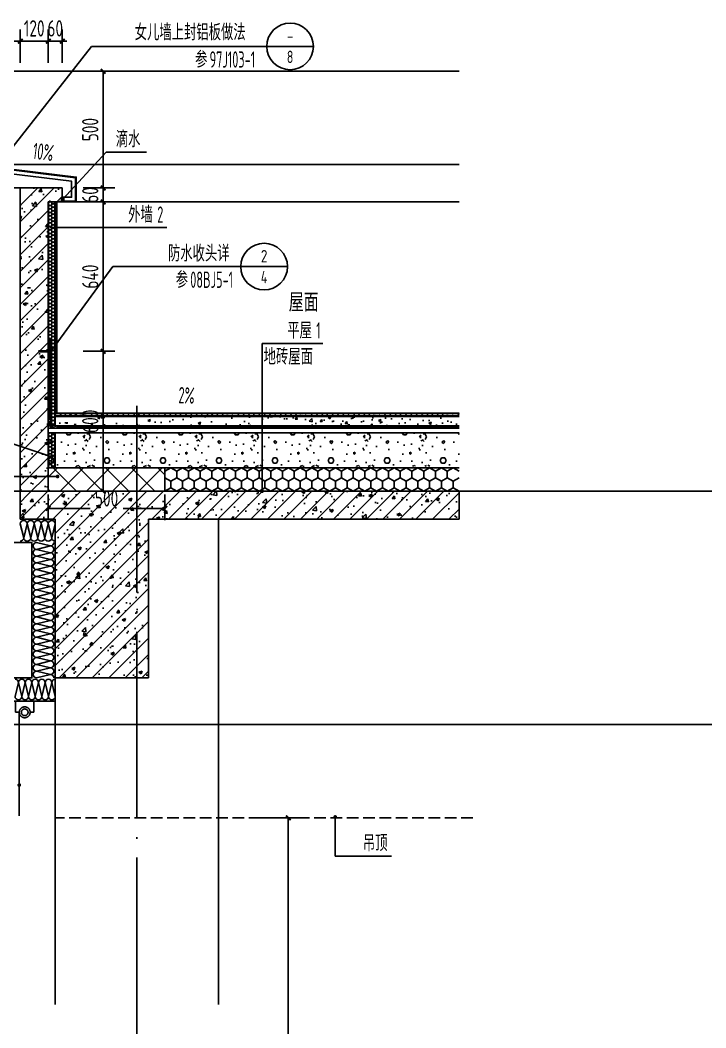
# Model space of a CAD drawing. Extents: x 198753 to 882193, y -399300 to 132460.
# Drawn here: x 386876 to 389814, y -63045 to -58726 of the extents above; entities that cross this region are included whole.
import ezdxf
from ezdxf.enums import TextEntityAlignment as Align

# ---------------------------------------------------------------- set-up
doc = ezdxf.new("R2010")
doc.units = 0
doc.header["$LTSCALE"] = 1000
doc.header["$MEASUREMENT"] = 0
for name, pattern in [('DASH', [0.35, 0.25, -0.1]), ('DOTE', [2.42, 2, -0.2, 0.02, -0.2]), ('HIDDEN', [9.525, 6.35, -3.175])]:
    doc.linetypes.add(name, pattern=pattern)
for name, color, linetype in [('00-图签', 7, 'Continuous'), ('01-标注_尺寸', 124, 'Continuous'), ('01-标注_符号', 200, 'Continuous'), ('02-TEXT_标注', 130, 'Continuous'), ('05-填充_天正', 26, 'Continuous'), ('A-0-房间名称', 7, 'Continuous'), ('A-D-金属剖线', 200, 'Continuous'), ('A-D-金属看线', 205, 'Continuous'), ('A-O_屋面', 201, 'Continuous'), ('A-O_防水层', 222, 'Continuous'), ('A-STR-面层', 191, 'Continuous'), ('A-SUR_保温', 222, 'Continuous'), ('A-TECH_结构', 21, 'Continuous'), ('A_AXIS-轴线', 36, 'DOTE'), ('A_STR-砼墙', 51, 'Continuous'), ('A_STR-砼柱', 51, 'Continuous'), ('I-E-家具_活动', 201, 'DASH'), ('构造物', 145, 'Continuous')]:
    doc.layers.add(name, color=color, linetype=linetype)
doc.layers.add('04-不打印_辅助线', color=165, linetype='Continuous', plot=False)
doc.styles.add('_TCH_DIM', font='ROS1', dxfattribs={"width": 0.8, "bigfont": 'JD'})
doc.styles.add('_TCH_DIM_T3', font='ROS1', dxfattribs={"width": 0.8, "bigfont": 'JD'})
doc.styles.add('_TEL_DIM', font='SIMPLEX', dxfattribs={"width": 0.8, "height": 3.5, "bigfont": 'HZTXT'})
doc.dimstyles.new('_TCH_ARCH&&20', dxfattribs={"dimtxt": 70, "dimasz": 20, "dimexe": 50, "dimexo": 60, "dimgap": 20, "dimtad": 1, "dimdec": 0, "dimzin": 0, "dimdsep": 46, "dimtxsty": '_TCH_DIM_T3', "dimblk": 'ARCHTICK', "dimcen": 0.09, "dimclrt": 4, "dimazin": 2, "dimtfac": 1, "dimtdec": 0, "dimtix": 1, "dimtmove": 2, "dimatfit": 3, "dimfxl": 0, "dimtolj": 1, "dimtzin": 0, "dimarcsym": 0})
pattern_1 = [(45, (0, 0), (-35.355339, 35.355339), []), (50, (0, 0), (143.452037, -12.550427), [15, -165]), (355, (0, 0), (-27.750267, 150.438427), [12, -132]), (100.4514, (11.95, -1.05), (115.701876, 137.88791), [12.74804, -140.22842]), (46.1842, (0, 40), (213.44821, -33.1038), [22.5, -247.5]), (96.6356, (17.79, 37.24), (186.93254, 194.82357), [19.12206, -210.3426]), (351.1842, (0, 40), (186.93239, 194.82372), [18, -198]), (21, (20, 30), (119.38141, -80.523778), [15, -165]), (326, (20, 30), (48.663066, 145.03001), [12, -132]), (71.4514, (29.95, 23.29), (168.044526, 64.5061), [12.74804, -140.22842]), (37.5, (0, 0), (2.431971, 66.578771), [0, -130.4, 0, -134, 0, -132.5]), (7.5, (0, 0), (52.613907, 78.882342), [0, -76.4, 0, -127.4, 0, -50.5]), (327.5, (-44.6, 0), (106.764487, -4.510974), [0, -50, 0, -156, 0, -207]), (317.5, (-64.6, 0), (116.637234, 20.020996), [0, -65, 0, -103.6, 0, -147])]

# ---------------------------------------------------------------- blocks, each defined once
blk = doc.blocks.new('_ArchTick')
at = {"color": 0, "linetype": 'ByBlock', "const_width": 0.4}
blk.add_lwpolyline([(-0.5, -0.5), (0.5, 0.5)], dxfattribs=at)
blk = doc.blocks.new('*D2101')
at = {"layer": '01-标注_尺寸', "color": 0, "lineweight": -2, "transparency": 16777216}
for p, q in [((-300, 486.4), (-300, 629)), ((0, 486.4), (0, 629)), ((-300, 579), (0, 579))]:
    blk.add_line(p, q, dxfattribs=at)
at = {"layer": 'Defpoints', "color": 0, "transparency": 16777216}
for p in [(0, 579), (-300, 426.4), (0, 426.4)]:
    blk.add_point(p, dxfattribs=at)
at = {"layer": '01-标注_尺寸', "color": 0, "lineweight": -2, "transparency": 16777216, "xscale": 20, "yscale": 20, "zscale": 20, "rotation": 180}
blk.add_blockref('_ArchTick', (-300, 579), dxfattribs=at)
at = {"layer": '01-标注_尺寸', "color": 0, "lineweight": -2, "transparency": 16777216, "xscale": 20, "yscale": 20, "zscale": 20}
blk.add_blockref('_ArchTick', (0, 579), dxfattribs=at)
at = {"layer": '01-标注_尺寸', "color": 4, "transparency": 16777216, "insert": (-150, 634), "char_height": 70, "attachment_point": 5, "style": '_TCH_DIM_T3'}
blk.add_mtext('\\A1;300', dxfattribs=at)
blk = doc.blocks.new('*D2102')
at = {"layer": '01-标注_尺寸', "color": 0, "lineweight": -2, "transparency": 16777216}
for p, q in [((0, 486.4), (0, 629)), ((120, 486.4), (120, 629)), ((0, 579), (-20, 579)), ((0, 579), (120, 579)), ((120, 579), (140, 579))]:
    blk.add_line(p, q, dxfattribs=at)
at = {"layer": 'Defpoints', "color": 0, "transparency": 16777216}
for p in [(120, 579), (0, 426.4), (120, 426.4)]:
    blk.add_point(p, dxfattribs=at)
at = {"layer": '01-标注_尺寸', "color": 0, "lineweight": -2, "transparency": 16777216, "xscale": 20, "yscale": 20, "zscale": 20}
blk.add_blockref('_ArchTick', (0, 579), dxfattribs=at)
at = {"layer": '01-标注_尺寸', "color": 0, "lineweight": -2, "transparency": 16777216, "xscale": 20, "yscale": 20, "zscale": 20, "rotation": 180}
blk.add_blockref('_ArchTick', (120, 579), dxfattribs=at)
at = {"layer": '01-标注_尺寸', "color": 4, "transparency": 16777216, "insert": (60, 634), "char_height": 70, "attachment_point": 5, "style": '_TCH_DIM_T3'}
blk.add_mtext('\\A1;120', dxfattribs=at)
blk = doc.blocks.new('*D2103')
at = {"layer": '01-标注_尺寸', "color": 0, "lineweight": -2, "transparency": 16777216}
for p, q in [((120, 486.4), (120, 629)), ((180, 486.4), (180, 629)), ((120, 579), (100, 579)), ((120, 579), (180, 579)), ((180, 579), (200, 579))]:
    blk.add_line(p, q, dxfattribs=at)
at = {"layer": 'Defpoints', "color": 0, "transparency": 16777216}
for p in [(180, 579), (120, 426.4), (180, 426.4)]:
    blk.add_point(p, dxfattribs=at)
at = {"layer": '01-标注_尺寸', "color": 0, "lineweight": -2, "transparency": 16777216, "xscale": 20, "yscale": 20, "zscale": 20}
blk.add_blockref('_ArchTick', (120, 579), dxfattribs=at)
at = {"layer": '01-标注_尺寸', "color": 0, "lineweight": -2, "transparency": 16777216, "xscale": 20, "yscale": 20, "zscale": 20, "rotation": 180}
blk.add_blockref('_ArchTick', (180, 579), dxfattribs=at)
at = {"layer": '01-标注_尺寸', "color": 4, "transparency": 16777216, "insert": (150, 634), "char_height": 70, "attachment_point": 5, "style": '_TCH_DIM_T3'}
blk.add_mtext('\\A1;60', dxfattribs=at)
blk = doc.blocks.new('A$C1C2A6847')
for p, q in [((52, 23.1), (55, 28.3)), ((52, 19.1), (55, 14)), ((55, 28.3), (55, 14))]:
    blk.add_line(p, q)
for points in [[(0, 21.1), (2, 23.1), (52, 23.1), (52, 19.1), (2, 19.1), (0, 21.1)], [(56, 42.1), (51, 37.1), (51, 5.1), (56, 0.1)], [(56.7, 41.4), (52, 36.7), (52, 26.6)], [(52, 25.6), (52, 16.6)], [(52, 15.6), (52, 5.6), (56.7, 0.9)]]:
    blk.add_lwpolyline(points)
for centre, start, end in [((52, 26.1), 270, 90), ((52, 16.1), 270, 90), ((56.4, 41.8), 315, 135), ((56.4, 0.5), 225, 45)]:
    blk.add_arc(centre, 0.5, start, end)
blk = doc.blocks.new('$LinePat$聚苯板')
at = {"color": 0}
for p, q in [((14.8, -8.6), (0, 0)), ((29.7, 0), (14.8, -8.6)), ((14.8, -8.6), (14.8, -25.7)), ((14.8, -25.7), (0, -34.3)), ((0, -34.3), (0, -51.4)), ((29.7, -34.3), (14.8, -25.7)), ((0, -51.4), (14.8, -60)), ((14.8, -60), (29.7, -51.4))]:
    blk.add_line(p, q, dxfattribs=at)
blk = doc.blocks.new('*U232')
at = {"layer": 'A-SUR_保温', "color": 26}
blk.add_lwpolyline([(0, 0), (30, 0), (30, 150.6), (0, 150.6), (0, 0)], dxfattribs=at)
at = {"layer": 'A-SUR_保温', "color": 26, "xscale": -0.5070553804716152, "yscale": 0.5, "zscale": 0.5, "rotation": 270.0000009086518}
for p in [(30, 135.5), (30, 120.4), (30, 105.4), (30, 90.3), (30, 75.3), (30, 60.2), (30, 45.2), (30, 30.1), (30, 15.1), (30, 0)]:
    blk.add_blockref('$LinePat$聚苯板', p, dxfattribs=at)
blk = doc.blocks.new('窗帘')
at = {"linetype": 'HIDDEN', "ltscale": 3}
blk.add_line((23.3, -47.5), (23.3, -491.9), dxfattribs=at)
blk.add_lwpolyline([(-23.3, -47.5), (-39.5, -47.5), (-39.5, 0), (39.5, 0), (39.5, -47.5), (23.3, -47.5)])
for radius in [23.3, 14.3]:
    blk.add_circle((0, -47.5), radius)
blk.add_arc((0, -47.5), 23.3, 180, 0)
blk = doc.blocks.new('*D2115')
at = {"layer": '01-标注_尺寸', "color": 0, "lineweight": -2, "transparency": 16777216}
for p, q in [((0, -13.3), (0, -123.3)), ((500, -13.3), (500, -123.3)), ((0, -73.3), (179.6, -73.3)), ((500, -73.3), (320.4, -73.3))]:
    blk.add_line(p, q, dxfattribs=at)
at = {"layer": 'Defpoints', "color": 0, "transparency": 16777216}
for p in [(0, 46.7), (500, 46.7), (500, -73.3)]:
    blk.add_point(p, dxfattribs=at)
at = {"layer": '01-标注_尺寸', "color": 0, "lineweight": -2, "transparency": 16777216, "xscale": 20, "yscale": 20, "zscale": 20, "rotation": 180}
blk.add_blockref('_ArchTick', (0, -73.3), dxfattribs=at)
at = {"layer": '01-标注_尺寸', "color": 0, "lineweight": -2, "transparency": 16777216, "xscale": 20, "yscale": 20, "zscale": 20}
blk.add_blockref('_ArchTick', (500, -73.3), dxfattribs=at)
at = {"layer": '01-标注_尺寸', "color": 4, "transparency": 16777216, "insert": (250, -30.6), "char_height": 70, "attachment_point": 5, "style": '_TCH_DIM_T3'}
blk.add_mtext('\\A1;500', dxfattribs=at)
blk = doc.blocks.new('$LinePat$防水层2')
at = {"color": 0}
blk.add_line((0, 0), (600, 0), dxfattribs=at)
blk.add_solid([(150, 0), (450, 0), (150, -100), (450, -100)], dxfattribs=at)
blk = doc.blocks.new('*D1592')
at = {"layer": '01-标注_尺寸', "color": 0, "lineweight": -2, "transparency": 16777216}
for p, q in [((387146.7, -60144.9), (387281.8, -60144.9)), ((387231.8, -60744.9), (387231.8, -60144.9)), ((387146.7, -60744.9), (387281.8, -60744.9))]:
    blk.add_line(p, q, dxfattribs=at)
at = {"layer": 'Defpoints', "color": 0, "transparency": 16777216}
for p in [(387086.7, -60144.9), (387231.8, -60144.9), (387086.7, -60744.9)]:
    blk.add_point(p, dxfattribs=at)
at = {"layer": '01-标注_尺寸', "color": 0, "lineweight": -2, "transparency": 16777216, "xscale": 20, "yscale": 20, "zscale": 20}
for p, rotation in [((387231.8, -60144.9), 90), ((387231.8, -60744.9), 270)]:
    blk.add_blockref('_ArchTick', p, dxfattribs=dict(at, rotation=rotation))
at = {"layer": '01-标注_尺寸', "color": 4, "transparency": 16777216, "insert": (387176.8, -60444.9), "char_height": 70, "attachment_point": 5, "rotation": 90, "style": '_TCH_DIM_T3'}
blk.add_mtext('\\A1;600', dxfattribs=at)
blk = doc.blocks.new('*D1593')
at = {"layer": '01-标注_尺寸', "color": 0, "lineweight": -2, "transparency": 16777216}
for p, q in [((387146.7, -59504.9), (387281.8, -59504.9)), ((387231.8, -60144.9), (387231.8, -59504.9)), ((387146.7, -60144.9), (387281.8, -60144.9))]:
    blk.add_line(p, q, dxfattribs=at)
at = {"layer": 'Defpoints', "color": 0, "transparency": 16777216}
for p in [(387086.7, -59504.9), (387231.8, -59504.9), (387086.7, -60144.9)]:
    blk.add_point(p, dxfattribs=at)
at = {"layer": '01-标注_尺寸', "color": 0, "lineweight": -2, "transparency": 16777216, "xscale": 20, "yscale": 20, "zscale": 20}
for p, rotation in [((387231.8, -59504.9), 90), ((387231.8, -60144.9), 270)]:
    blk.add_blockref('_ArchTick', p, dxfattribs=dict(at, rotation=rotation))
at = {"layer": '01-标注_尺寸', "color": 4, "transparency": 16777216, "insert": (387176.8, -59824.9), "char_height": 70, "attachment_point": 5, "rotation": 90, "style": '_TCH_DIM_T3'}
blk.add_mtext('\\A1;640', dxfattribs=at)
blk = doc.blocks.new('*D1594')
at = {"layer": '01-标注_尺寸', "color": 0, "lineweight": -2, "transparency": 16777216}
for p, q in [((387231.8, -59444.9), (387231.8, -59424.9)), ((387146.7, -59444.9), (387281.8, -59444.9)), ((387231.8, -59504.9), (387231.8, -59444.9)), ((387146.7, -59504.9), (387281.8, -59504.9)), ((387231.8, -59504.9), (387231.8, -59524.9))]:
    blk.add_line(p, q, dxfattribs=at)
at = {"layer": 'Defpoints', "color": 0, "transparency": 16777216}
for p in [(387086.7, -59444.9), (387231.8, -59444.9), (387086.7, -59504.9)]:
    blk.add_point(p, dxfattribs=at)
at = {"layer": '01-标注_尺寸', "color": 0, "lineweight": -2, "transparency": 16777216, "xscale": 20, "yscale": 20, "zscale": 20}
for p, rotation in [((387231.8, -59444.9), 270), ((387231.8, -59504.9), 90)]:
    blk.add_blockref('_ArchTick', p, dxfattribs=dict(at, rotation=rotation))
at = {"layer": '01-标注_尺寸', "color": 4, "transparency": 16777216, "insert": (387176.8, -59474.9), "char_height": 70, "attachment_point": 5, "rotation": 90, "style": '_TCH_DIM_T3'}
blk.add_mtext('\\A1;60', dxfattribs=at)
blk = doc.blocks.new('*D1595')
at = {"layer": '01-标注_尺寸', "color": 0, "lineweight": -2, "transparency": 16777216}
for p, q in [((387146.7, -58944.9), (387281.8, -58944.9)), ((387231.8, -59444.9), (387231.8, -58944.9)), ((387146.7, -59444.9), (387281.8, -59444.9))]:
    blk.add_line(p, q, dxfattribs=at)
at = {"layer": 'Defpoints', "color": 0, "transparency": 16777216}
for p in [(387086.7, -58944.9), (387231.8, -58944.9), (387086.7, -59444.9)]:
    blk.add_point(p, dxfattribs=at)
at = {"layer": '01-标注_尺寸', "color": 0, "lineweight": -2, "transparency": 16777216, "xscale": 20, "yscale": 20, "zscale": 20}
for p, rotation in [((387231.8, -58944.9), 90), ((387231.8, -59444.9), 270)]:
    blk.add_blockref('_ArchTick', p, dxfattribs=dict(at, rotation=rotation))
at = {"layer": '01-标注_尺寸', "color": 4, "transparency": 16777216, "insert": (387176.8, -59194.9), "char_height": 70, "attachment_point": 5, "rotation": 90, "style": '_TCH_DIM_T3'}
blk.add_mtext('\\A1;500', dxfattribs=at)
blk = doc.blocks.new('$LinePat$岩棉板')
at = {"color": 0}
for p, q in [((0, -17), (12, -67)), ((12, -67), (24, -17))]:
    blk.add_line(p, q, dxfattribs=at)
for centre, start, end in [((12, -17), 0, 180), ((0, -67), 270, 0), ((24, -67), 180, 270)]:
    blk.add_arc(centre, 12, start, end, dxfattribs=at)
at = {"layer": 'Defpoints'}
blk.add_point((0, 0.1), dxfattribs=at)
at = {"layer": 'Defpoints', "color": 0}
blk.add_point((24, -84), dxfattribs=at)
blk = doc.blocks.new('*D1604')
at = {"layer": '01-标注_尺寸', "color": 0, "lineweight": -2, "transparency": 16777216}
for p, q in [((387901.5, -62144.9), (388075.4, -62144.9)), ((388025.4, -64944.9), (388025.4, -62144.9)), ((387901.5, -64944.9), (388075.4, -64944.9))]:
    blk.add_line(p, q, dxfattribs=at)
at = {"layer": 'Defpoints', "color": 0, "transparency": 16777216}
for p in [(387841.5, -62144.9), (388025.4, -62144.9), (387841.5, -64944.9)]:
    blk.add_point(p, dxfattribs=at)
at = {"layer": '01-标注_尺寸', "color": 0, "lineweight": -2, "transparency": 16777216, "xscale": 20, "yscale": 20, "zscale": 20}
for p, rotation in [((388025.4, -62144.9), 90), ((388025.4, -64944.9), 270)]:
    blk.add_blockref('_ArchTick', p, dxfattribs=dict(at, rotation=rotation))
at = {"layer": '01-标注_尺寸', "color": 4, "transparency": 16777216, "insert": (387970.4, -63987), "char_height": 70, "attachment_point": 5, "rotation": 90, "style": '_TCH_DIM_T3'}
blk.add_mtext('\\A1;2800', dxfattribs=at)
blk = doc.blocks.new('hgfuhtry3')
at = {"layer": '01-标注_符号'}
for p, q in [((-62.1, 87.7), (306.1, 556.7)), ((306.1, 556.7), (1056.4, 556.7)), ((1256.4, 556.7), (1056.4, 556.7))]:
    blk.add_line(p, q, dxfattribs=at)
blk.add_lwpolyline([(-5.9, 61.2, 0, 0, 0), (124.1, 45.1, 16, 0, 0), (183.6, 37.7, 0, 0, 0)], format="xyseb", dxfattribs=at)
blk.add_circle((1156.4, 556.7), 100, dxfattribs=at)
at = {"layer": 'A-D-金属剖线'}
for points in [[(180, -110), (240, -110), (240, -3.2), (-122, 41.2)], [(-122, 38.2), (237, -6), (237, -107), (180, -107)], [(180, -90), (220, -90), (220, -21.6), (-122, 21.1)]]:
    blk.add_lwpolyline(points, dxfattribs=at)
at = {"layer": 'A-D-金属剖线', "const_width": 10}
blk.add_lwpolyline([(185, -90), (185, -110)], dxfattribs=at)
at = {"layer": 'A-D-金属看线'}
for p, q in [((-300, 450), (1881.3, 450)), ((-122, 50.2), (1881.3, 50.2)), ((167.9, -110), (1881.3, -110))]:
    blk.add_line(p, q, dxfattribs=at)
at = {"layer": '02-TEXT_标注', "style": '_TCH_DIM'}
for s, height, width, p in [('女儿墙上封铝板做法', 69.46, 0.8, (490.6, 582.5)), ('参', 69.5, 0.8, (749.3, 465.7)), ('97J103-1', 70, 0.64, (811.4, 465.7))]:
    blk.add_text(s, height=height, dxfattribs=dict(at, width=width)).set_placement(p)
for s, p, p2 in [('-', (1142.2, 575.1), (1170.5, 575.1)), ('8', (1142.2, 485.3), (1170.5, 485.3))]:
    blk.add_text(s, height=53, dxfattribs=at).set_placement(p, p2, align=Align.FIT)
at = {"layer": '02-TEXT_标注', "style": '_TCH_DIM', "width": 0.64}
blk.add_text('10%', height=70, rotation=352.9353, dxfattribs=at).set_placement((50.7, 75.3))
at = {"layer": '01-标注_尺寸'}
for p1, p2, picture, middle in [((-300, 426.4), (0, 426.4), '*D2101', (-150, 634)), ((0, 426.4), (120, 426.4), '*D2102', (60, 634)), ((120, 426.4), (180, 426.4), '*D2103', (150, 634))]:
    dim = blk.add_aligned_dim(p1=p1, p2=p2, distance=152.6, dimstyle='_TCH_ARCH&&20', dxfattribs=at)
    dim.commit()
    dim.dimension.update_dxf_attribs({"geometry": picture, "text_midpoint": middle})
blk = doc.blocks.new('dfsgfdgh')
at = {"transparency": 33554641}
h = blk.add_hatch(dxfattribs=at)
h.set_pattern_fill('ANSI37', color=26, scale=50)
h.set_pattern_definition([(45, (4580, -17100), (-56.1266, 56.1266), []), (135, (4580, -17100), (-56.1266, -56.1266), [])])
h.paths.add_polyline_path([(0, 0), (500, 0), (500, 100), (0, 100)])
at = {"color": 26}
blk.add_lwpolyline([(0, 0), (500, 0), (500, 100), (0, 100)], close=True, dxfattribs=at)
at = {"layer": '01-标注_尺寸'}
dim = blk.add_linear_dim(base=(500, -73.3), p1=(0, 46.7), p2=(500, 46.7), angle=360, dimstyle='_TCH_ARCH&&20', dxfattribs=at)
dim.commit()
dim.dimension.update_dxf_attribs({"geometry": '*D2115', "text_midpoint": (250, -30.6), "dimtype": 161})

msp = doc.modelspace()

# ---------------------------------------------------------------- hatches: boundary and pattern name
at = {"layer": '05-填充_天正'}
h = msp.add_hatch(dxfattribs=at)
h.set_pattern_fill('钢筋混凝土', color=256, scale=20, style=0)
h.set_pattern_definition(pattern_1)
h.paths.add_polyline_path([(386876.7, -59444.9), (386876.7, -59504.9), (387056.7, -59504.9), (387056.7, -59444.9)])
h = msp.add_hatch(dxfattribs=at)
h.set_pattern_fill('钢筋混凝土', color=256, scale=20, style=0)
h.set_pattern_definition(pattern_1)
h.paths.add_polyline_path([(386996.7, -59504.9), (386876.7, -59504.9), (386876.7, -60744.9), (386956.7, -60784.9), (386996.7, -60744.9)])
h = msp.add_hatch(dxfattribs=at)
h.set_pattern_fill('钢筋混凝土', color=256, scale=20, style=0)
h.set_pattern_definition(pattern_1)
h.paths.add_polyline_path([(386876.7, -60864.9), (386996.7, -60864.9), (386956.7, -60784.9), (386876.7, -60744.9)])
h = msp.add_hatch(dxfattribs=at)
h.set_pattern_fill('钢筋混凝土', color=256, scale=20, style=0)
h.set_pattern_definition(pattern_1)
h.paths.add_polyline_path([(387026.7, -60864.9), (387026.7, -60744.9), (386996.7, -60744.9), (386956.7, -60784.9), (386996.7, -60864.9)])
h = msp.add_hatch(dxfattribs=at)
h.set_pattern_fill('钢筋混凝土', color=256, scale=20, style=0)
h.set_pattern_definition(pattern_1)
h.paths.add_polyline_path([(387026.7, -61544.9), (387426.7, -61544.9), (387426.7, -60744.9), (387026.7, -60744.9)])
h = msp.add_hatch(dxfattribs=at)
h.set_pattern_fill('钢筋混凝土', color=256, scale=20, style=0)
h.set_pattern_definition(pattern_1)
h.paths.add_polyline_path([(387426.7, -60744.9), (387426.7, -60864.9), (388756.7, -60864.9), (388756.7, -60744.9)])
at = {"layer": 'A-SUR_保温'}
h = msp.add_hatch(dxfattribs=at)
h.set_pattern_fill('ANSI36', color=26, scale=10)
h.set_pattern_definition([(45, (297472.113, 341678.192), (8.4189901, 30.8696304), [39.6875, -7.9375, 0, -7.9375])])
h.paths.add_polyline_path([(388757.9, -60419.6), (388757.9, -60409.6), (387006.9, -60409.5), (387006.9, -60419.5)])
h = msp.add_hatch(dxfattribs=at)
h.set_pattern_fill('混凝土', color=26, scale=15)
h.set_pattern_definition([(50, (297472.11, 341678.19), (107.589027, -9.41282), [11.25, -123.75]), (355, (297472.11, 341678.19), (-20.8127, 112.82882), [9, -99]), (100.4514, (297481.08, 341677.41), (86.776407, 103.41593), [9.561029, -105.171317]), (46.1842, (297472.11, 341708.19), (160.086157, -24.827852), [16.875, -185.625]), (96.6356, (297485.45, 341706.12), (140.199406, 146.11768), [14.34154, -157.75695]), (351.1842, (297472.11, 341708.19), (140.19929, 146.11779), [13.5, -148.5]), (21, (297487.11, 341700.69), (89.536058, -60.392834), [11.25, -123.75]), (326, (297487.11, 341700.69), (36.4973, 108.772507), [9, -99]), (71.4514, (297494.57, 341695.66), (126.033394, 48.379575), [9.561029, -105.171317]), (37.5, (297472.113, 341678.19), (1.8239783, 49.934078), [0, -97.8, 0, -100.5, 0, -99.375]), (7.5, (297472.113, 341678.19), (39.4604306, 59.161757), [0, -57.3, 0, -95.55, 0, -37.875]), (327.5, (297438.663, 341678.19), (80.0733654, -3.3832308), [0, -37.5, 0, -117, 0, -155.25]), (317.5, (297423.66, 341678.19), (87.477925, 15.015747), [0, -48.75, 0, -77.7, 0, -110.25])])
h.paths.add_polyline_path([(388757.9, -60464.6), (388757.9, -60424.9), (387036.9, -60424.9), (387036.9, -60464.4)])
h = msp.add_hatch(dxfattribs=at)
h.set_pattern_fill('加气混凝土', color=26, scale=20)
h.set_pattern_definition([(0, (417701.65, 337405), (120, 240), [0, -240]), (0, (417561.25, 337372.6), (120, 240), [0, -240]), (0, (417639.25, 337370.2), (120, 240), [0, -240]), (0, (417724.45, 337441), (120, 240), [0, -240]), (0, (417624.85, 337358.2), (120, 240), [0, -240]), (0, (417748.45, 337592.2), (120, 240), [0, -240]), (0, (417675.25, 337573), (120, 240), [0, -240]), (0, (417713.65, 337543), (120, 240), [0, -240]), (0, (417518.05, 337538.2), (120, 240), [0, -240]), (0, (417635.65, 337527.4), (120, 240), [0, -240]), (0, (417590.05, 337466.2), (120, 240), [0, -240]), (0, (417592.45, 337376.2), (120, 240), [0, -240]), (0, (417682.45, 337366.6), (120, 240), [0, -240]), (0, (417748.45, 337472.2), (120, 240), [0, -240]), (0, (417524.05, 337435), (120, 240), [0, -240]), (0, (417544.45, 337475.8), (120, 240), [0, -240]), (0, (417638.05, 337459), (120, 240), [0, -240]), (0, (417604.45, 337424.2), (120, 240), [0, -240]), (0, (417585.25, 337503.4), (120, 240), [0, -240]), (0, (417615.25, 337593.4), (120, 240), [0, -240]), (0, (417533.65, 337384.6), (120, 240), [0, -240]), (0, (417665.65, 337544.2), (120, 240), [0, -240]), (0, (417554.05, 337547.8), (120, 240), [0, -240]), (0, (417534.85, 337579), (120, 240), [0, -240]), (130.601294, (417733.706, 337517.049), (-599.99999337, 720.00000315), [10.53662, -4414.8444]), (18.434949, (417716.563, 337521.62), (599.9999978, 239.9999982), [10.8421, -1507.05116]), (90, (417716.56, 337511.33), (120, 240), [10.28571, -469.71426]), (161.565051, (417726.85, 337507.906), (-600.000003, 239.999982), [10.8421, -1507.05116]), (53.130102, (417726.85, 337507.906), (120, 240), [11.42857, -1188.5714]), (135, (417735.99, 337385.62), (-120.000015, 239.999984), [9.69746, -669.12504]), (45, (417722.28, 337385.62), (120, 239.999999), [9.69746, -669.12504]), (135, (417729.135, 337378.76), (-120.000015, 239.999984), [9.69746, -669.12504]), (45, (417729.135, 337378.76), (120, 239.999999), [9.69746, -669.12504]), (116.56505, (417620.56, 337546.76), (-2e-05, 479.99999), [12.77753, -255.5506]), (180, (417614.85, 337558.2), (-120, 240), [13.71429, -226.2857]), (63.43495, (417595.42, 337546.76), (1e-06, 480), [12.77753, -255.5506]), (116.56505, (417601.13, 337535.33), (-2e-05, 479.99999), [12.77753, -255.5506]), (0, (417601.13, 337535.33), (120, 240), [13.71429, -226.2857]), (63.43495, (417614.85, 337535.33), (1e-06, 480), [12.77753, -255.5506]), (107.102728, (417710.849, 337465.62), (-359.99998624, 1200.00000194), [15.54454, -6513.161]), (143.972626, (417706.277, 337480.477), (-2279.9999711, 1679.9999981), [15.54454, -3248.808]), (180, (417693.7, 337489.62), (-120, 240), [14.85714, -225.14284]), (36.0273733, (417666.277, 337480.477), (2279.99998315, 1679.9999819), [15.54454, -3248.808]), (71.565051, (417661.706, 337466.763), (360.000002, 1199.999998), [14.45613, -1503.43712]), (107.102728, (417666.2775, 337451.906), (-359.99998624, 1200.00000194), [15.54454, -6513.161]), (143.972626, (417678.849, 337442.763), (-2279.9999711, 1679.9999981), [15.54454, -3248.808]), (0, (417678.85, 337442.76), (120, 240), [14.85714, -225.14284]), (36.0273733, (417693.706, 337442.763), (2279.99998315, 1679.9999819), [15.54454, -3248.808]), (71.565051, (417706.277, 337451.906), (360.000002, 1199.999998), [14.45613, -1503.43712]), (150.255118, (417713.135, 337577.62), (-360.0000009, 239.999997), [9.21401, -1925.72784]), (90, (417705.13, 337573.05), (120, 240), [9.14286, -470.8571]), (29.744881, (417705.135, 337573.05), (360.0000002, 239.9999989), [9.21401, -1925.72784]), (116.56505, (417657.13, 337407.33), (-2e-05, 479.99999), [12.77753, -255.5506]), (168.690067, (417651.42, 337418.763), (-1080.0000008, 239.999994), [11.6549, -2435.8742]), (41.185925, (417630.849, 337413.049), (2999.99998182, 2639.9999769), [12.14874, -5090.3208]), (90, (417630.85, 337401.62), (120, 240), [11.42857, -468.5714]), (138.814074, (417639.992, 337393.62), (-2999.99994668, 2640.0000168), [12.14874, -5090.3208]), (16.6992442, (417639.992, 337393.62), (3959.9999702, 1199.99998743), [11.93178, -4999.415]), (60.945396, (417651.42, 337397.049), (119.99999968, 239.99999788), [11.76643, -4930.1358]), (109.983106, (417556.563, 337507.906), (-600.00000226, 1679.99999555), [13.3768, -5604.879]), (155.556045, (417551.992, 337520.477), (-1560.00000595, 719.99998504), [13.8092, -5786.0526]), (24.4439547, (417526.849, 337520.477), (1560.00000078, 719.99999654), [13.8092, -5786.0526]), (70.0168934, (417522.277, 337507.906), (600.0000018, 1679.99999583), [13.3768, -5604.879]), (109.983106, (417526.849, 337495.334), (-600.00000226, 1679.99999555), [13.3768, -5604.879]), (160.016893, (417539.42, 337490.763), (-600.0000004, 239.9999891), [13.3768, -2795.751]), (19.9831065, (417539.42, 337490.763), (599.9999967, 239.9999996), [13.3768, -2795.751]), (70.0168934, (417551.992, 337495.334), (600.0000018, 1679.99999583), [13.3768, -5604.879]), (122.005383, (417645.706, 337486.192), (-120.0000161, 239.9999877), [10.78169, -2253.3736]), (18.434949, (417629.706, 337491.906), (599.9999978, 239.9999982), [10.8421, -1507.05116]), (90, (417629.71, 337481.62), (120, 240), [10.28571, -469.71426]), (161.565051, (417639.99, 337478.19), (-600.000003, 239.999982), [10.8421, -1507.05116]), (54.462322, (417639.992, 337478.192), (839.9999988, 1199.9999982), [9.83123, -4119.2846]), (116.56505, (417576, 337427.9), (-2e-05, 479.99999), [12.77753, -255.5506]), (180, (417570.28, 337439.33), (-120, 240), [12.57143, -227.42856]), (59.0362434, (417550.849, 337427.906), (120.0000004, 239.9999988), [13.32789, -2785.5288]), (120.963756, (417557.706, 337416.477), (-120.0000164, 239.999989), [13.32789, -2785.5288]), (0, (417557.7, 337416.48), (120, 240), [12.57143, -227.42856]), (63.43495, (417570.28, 337416.48), (1e-06, 480), [12.77753, -255.5506])])
h.paths.add_polyline_path([(388757.9, -60637.2), (388757.9, -60494.5), (386996.7, -60494.3), (386996.7, -60644.3)])

# ---------------------------------------------------------------- linework, layer by layer
at = {"layer": '01-标注_符号'}
for p, q in [((387057.7, -59494.9), (387244.6, -59291.4)), ((387244.6, -59291.4), (387417.8, -59291.4)), ((387005.2, -59615), (387209.1, -59615)), ((387209.1, -59615), (387505.6, -59615)), ((387011.3, -60141.4), (387273.8, -59782.2)), ((387273.8, -59782.2), (387821.8, -59782.2)), ((388021.8, -59782.2), (387821.8, -59782.2)), ((387912.7, -60744.9), (387912.7, -60111.7)), ((387912.7, -60111.7), (388173.3, -60111.7)), ((387011.7, -60596.9), (386576.7, -60453)), ((387036.7, -60681.6), (386576.7, -60681.6)), ((388226.4, -62140.9), (388226.4, -62308.7)), ((388226.4, -62308.7), (388466.8, -62308.7))]:
    msp.add_line(p, q, dxfattribs=at)
at = {"layer": '01-标注_符号', "const_width": 8}
for points in [[(387054.9, -59497.8, 1), (387060.4, -59492, 1)], [(387015.4, -60598.2, 1), (387007.9, -60595.7, 1)], [(387040.7, -60681.6, 1), (387032.7, -60681.6, 1)], [(387912.7, -60748.9, 1), (387912.7, -60740.9, 1)], [(386868.7, -62004.2, 1), (386876.7, -62004.2, 1)], [(388226.4, -62136.9, 1), (388226.4, -62144.9, 1)]]:
    msp.add_lwpolyline(points, format="xyb", close=True, dxfattribs=at)
at = {"layer": '01-标注_符号'}
msp.add_lwpolyline([(387472.4, -60386.2, 0, 0, 0), (387631, -60391.3, 16, 0, 0), (387691, -60393.2, 0, 0, 0)], format="xyseb", dxfattribs=at)
for centre, radius in [((387921.8, -59782.2), 100), ((387009.8, -60143.6), 2.65)]:
    msp.add_circle(centre, radius, dxfattribs=at)
at = {"layer": '04-不打印_辅助线', "color": 251}
for p, q in [((418057.9, -60744.9), (338573.5, -60744.9)), ((418057.9, -61744.9), (338573.5, -61744.9))]:
    msp.add_line(p, q, dxfattribs=at)
at = {"layer": 'A-O_屋面'}
for p, q in [((387026.9, -60409.9), (388757.9, -60409.9)), ((387026.9, -60419.9), (388757.7, -60419.9)), ((387026.9, -60424.9), (388757.7, -60424.9)), ((386996.7, -60494.3), (388756.7, -60494.9)), ((386996.9, -60474.3), (388756.9, -60474.9)), ((386996.7, -60644.9), (388756.7, -60644.9))]:
    msp.add_line(p, q, dxfattribs=at)
at = {"layer": 'A-O_防水层'}
for points in [[(386996.9, -60094.9), (386996.9, -60439.3, 0.49936), (387031.9, -60474.3), (388756.9, -60474.9)], [(387006.9, -60094.9), (387006.9, -60439.3, 0.414214), (387031.9, -60464.3), (388757.1, -60464.9)]]:
    msp.add_lwpolyline(points, format="xyb", dxfattribs=at)
at = {"layer": 'A-STR-面层', "linetype": 'DASH', "ltscale": 0.2}
msp.add_lwpolyline([(388816.5, -62144.9), (387026.9, -62144.9), (387026.9, -61544.9)], dxfattribs=at)
at = {"layer": 'A-SUR_保温', "color": 26}
msp.add_line((387026.9, -59504.9), (387026.9, -60469.4), dxfattribs=at)
at = {"layer": 'A-SUR_保温'}
for points in [[(387026.9, -61544.9), (387026.9, -61644.9), (386624.6, -61644.9), (386624.6, -61544.9), (386926.7, -61544.9), (386926.7, -60964.9), (386776.6, -60964.9), (386776.6, -59444.9), (386876.6, -59444.9)], [(387033.9, -59504.9), (387033.9, -60409.9)]]:
    msp.add_lwpolyline(points, dxfattribs=at)
at = {"layer": 'A-TECH_结构'}
for points in [[(387026.7, -60864.9), (387026.7, -62944.9)], [(387726.7, -60864.9), (387726.7, -62944.9)]]:
    msp.add_lwpolyline(points, dxfattribs=at)
at = {"layer": 'A_AXIS-轴线', "ltscale": 0.4}
msp.add_line((387376.7, -60379.4), (387376.7, -78993.7), dxfattribs=at)
at = {"layer": 'A_STR-砼墙'}
for p, q in [((386876.7, -59444.9), (386876.7, -59504.9)), ((387056.7, -59444.9), (386876.7, -59444.9)), ((387056.7, -59444.9), (387056.7, -59504.9)), ((386876.7, -59504.9), (386876.7, -60744.9)), ((386996.7, -59504.9), (386996.7, -60744.9)), ((387056.7, -59504.9), (386996.7, -59504.9)), ((386876.7, -60744.9), (386876.7, -60744.9)), ((386876.7, -60744.9), (386876.7, -60864.9)), ((386996.7, -60744.9), (387026.7, -60744.9)), ((387426.7, -60744.9), (388756.7, -60744.9)), ((388756.7, -60744.9), (388756.7, -60864.9)), ((386876.7, -60864.9), (386996.7, -60864.9)), ((386996.7, -60864.9), (387026.7, -60864.9)), ((387426.7, -60864.9), (388756.7, -60864.9))]:
    msp.add_line(p, q, dxfattribs=at)
at = {"layer": 'A_STR-砼柱'}
for p, q in [((387426.7, -60744.9), (387026.7, -60744.9)), ((387026.7, -60864.9), (387026.7, -61544.9)), ((387426.7, -61544.9), (387426.7, -60864.9)), ((387026.7, -61544.9), (387426.7, -61544.9))]:
    msp.add_line(p, q, dxfattribs=at)

# ---------------------------------------------------------------- block references
at = {"layer": '00-图签'}
msp.add_blockref('hgfuhtry3', (386876.7, -59394.9), dxfattribs=at)
at = {"layer": 'A-O_防水层', "yscale": 0.05, "zscale": 0.05}
for p, xscale, rotation in [((387001.9, -60094.9), 0.05218727895033557, 270.0000000022948), ((387006.9, -60094.9), 0.05218727895033557, 270.0000000022948), ((387001.9, -60126.2), 0.05218727895033557, 270.0000000022948), ((387001.9, -60157.5), 0.05218727895033557, 270.0000000022948), ((387006.9, -60126.2), 0.05218727895033557, 270.0000000022948), ((387006.9, -60157.5), 0.05218727895033557, 270.0000000022948), ((387001.9, -60188.8), 0.05218727895033557, 270.0000000022948), ((387006.9, -60188.8), 0.05218727895033557, 270.0000000022948), ((387001.9, -60220.1), 0.05218727895033557, 270.0000000022948), ((387001.9, -60251.5), 0.05218727895033557, 270.0000000022948), ((387006.9, -60220.1), 0.05218727895033557, 270.0000000022948), ((387006.9, -60251.5), 0.05218727895033557, 270.0000000022948), ((387001.9, -60282.8), 0.05218727895033557, 270.0000000022948), ((387006.9, -60282.8), 0.05218727895033557, 270.0000000022948), ((387001.9, -60314.1), 0.05218727895033557, 270.0000000022948), ((387006.9, -60314.1), 0.05218727895033557, 270.0000000022948), ((387001.9, -60345.4), 0.05218727895033557, 270.0000000022948), ((387001.9, -60376.7), 0.05218727895033557, 270.0000000022948), ((387006.9, -60345.4), 0.05218727895033557, 270.0000000022948), ((387006.9, -60376.7), 0.05218727895033557, 270.0000000022948), ((387001.9, -60408), 0.05218727895033557, 270.0000000022948), ((387006.9, -60408), 0.05218727895033557, 270.0000000022948), ((386995.7, -60445.5), 0.07071067811865477, 315), ((387001.8, -60444.5), 0.05892556509887896, 315), ((387031.9, -60464.3), 0.05044061942957472, 359.9799974014893), ((387062.2, -60464.3), 0.05044061942957472, 359.9799974014893), ((387092.5, -60464.4), 0.05044061942957472, 359.9799974014893), ((387122.7, -60464.4), 0.05044061942957472, 359.9799974014893), ((387153, -60464.4), 0.05044061942957472, 359.9799974014893), ((387183.3, -60464.4), 0.05044061942957472, 359.9799974014893), ((387213.5, -60464.4), 0.05044061942957472, 359.9799974014893), ((387243.8, -60464.4), 0.05044061942957472, 359.9799974014893), ((387274.1, -60464.4), 0.05044061942957472, 359.9799974014893), ((387304.3, -60464.4), 0.05044061942957472, 359.9799974014893), ((387334.6, -60464.4), 0.05044061942957472, 359.9799974014893), ((387364.9, -60464.5), 0.05044061942957472, 359.9799974014893), ((387395.1, -60464.5), 0.05044061942957472, 359.9799974014893), ((387425.4, -60464.5), 0.05044061942957472, 359.9799974014893), ((387455.6, -60464.5), 0.05044061942957472, 359.9799974014893), ((387485.9, -60464.5), 0.05044061942957472, 359.9799974014893), ((387516.2, -60464.5), 0.05044061942957472, 359.9799974014893), ((387546.4, -60464.5), 0.05044061942957472, 359.9799974014893), ((387576.7, -60464.5), 0.05044061942957472, 359.9799974014893), ((387607, -60464.5), 0.05044061942957472, 359.9799974014893), ((387637.2, -60464.5), 0.05044061942957472, 359.9799974014893), ((387667.5, -60464.6), 0.05044061942957472, 359.9799974014893), ((387697.8, -60464.6), 0.05044061942957472, 359.9799974014893), ((387728, -60464.6), 0.05044061942957472, 359.9799974014893), ((387758.3, -60464.6), 0.05044061942957472, 359.9799974014893), ((387788.6, -60464.6), 0.05044061942957472, 359.9799974014893), ((387818.8, -60464.6), 0.05044061942957472, 359.9799974014893), ((387849.1, -60464.6), 0.05044061942957472, 359.9799974014893), ((387879.3, -60464.6), 0.05044061942957472, 359.9799974014893), ((387909.6, -60464.6), 0.05044061942957472, 359.9799974014893), ((387939.9, -60464.7), 0.05044061942957472, 359.9799974014893), ((387970.1, -60464.7), 0.05044061942957472, 359.9799974014893), ((388000.4, -60464.7), 0.05044061942957472, 359.9799974014893), ((388030.7, -60464.7), 0.05044061942957472, 359.9799974014893), ((388060.9, -60464.7), 0.05044061942957472, 359.9799974014893), ((388091.2, -60464.7), 0.05044061942957472, 359.9799974014893), ((388121.5, -60464.7), 0.05044061942957472, 359.9799974014893), ((388151.7, -60464.7), 0.05044061942957472, 359.9799974014893), ((388182, -60464.7), 0.05044061942957472, 359.9799974014893), ((388212.3, -60464.7), 0.05044061942957472, 359.9799974014893), ((388242.5, -60464.8), 0.05044061942957472, 359.9799974014893), ((388272.8, -60464.8), 0.05044061942957472, 359.9799974014893), ((388303, -60464.8), 0.05044061942957472, 359.9799974014893), ((388333.3, -60464.8), 0.05044061942957472, 359.9799974014893), ((388363.6, -60464.8), 0.05044061942957472, 359.9799974014893), ((388393.8, -60464.8), 0.05044061942957472, 359.9799974014893), ((388424.1, -60464.8), 0.05044061942957472, 359.9799974014893), ((388454.4, -60464.8), 0.05044061942957472, 359.9799974014893), ((388484.6, -60464.8), 0.05044061942957472, 359.9799974014893), ((388514.9, -60464.9), 0.05044061942957472, 359.9799974014893), ((388545.2, -60464.9), 0.05044061942957472, 359.9799974014893), ((388575.4, -60464.9), 0.05044061942957472, 359.9799974014893), ((388605.7, -60464.9), 0.05044061942957472, 359.9799974014893), ((388636, -60464.9), 0.05044061942957472, 359.9799974014893), ((388666.2, -60464.9), 0.05044061942957472, 359.9799974014893), ((388696.5, -60464.9), 0.05044061942957472, 359.9799974014893), ((388726.7, -60464.9), 0.05044061942957472, 359.9799974014893), ((387031.9, -60469.3), 0.05043865423789737, 359.9811984029532), ((387062.2, -60469.3), 0.05043865423789737, 359.9811984029532), ((387092.5, -60469.4), 0.05043865423789737, 359.9811984029532), ((387122.7, -60469.4), 0.05043865423789737, 359.9811984029532), ((387153, -60469.4), 0.05043865423789737, 359.9811984029532), ((387183.3, -60469.4), 0.05043865423789737, 359.9811984029532), ((387213.5, -60469.4), 0.05043865423789737, 359.9811984029532), ((387243.8, -60469.4), 0.05043865423789737, 359.9811984029532), ((387274.1, -60469.4), 0.05043865423789737, 359.9811984029532), ((387304.3, -60469.4), 0.05043865423789737, 359.9811984029532), ((387334.6, -60469.4), 0.05043865423789737, 359.9811984029532), ((387364.8, -60469.4), 0.05043865423789737, 359.9811984029532), ((387395.1, -60469.5), 0.05043865423789737, 359.9811984029532), ((387425.4, -60469.5), 0.05043865423789737, 359.9811984029532), ((387455.6, -60469.5), 0.05043865423789737, 359.9811984029532), ((387485.9, -60469.5), 0.05043865423789737, 359.9811984029532), ((387516.2, -60469.5), 0.05043865423789737, 359.9811984029532), ((387546.4, -60469.5), 0.05043865423789737, 359.9811984029532), ((387576.7, -60469.5), 0.05043865423789737, 359.9811984029532), ((387606.9, -60469.5), 0.05043865423789737, 359.9811984029532), ((387637.2, -60469.5), 0.05043865423789737, 359.9811984029532), ((387667.5, -60469.5), 0.05043865423789737, 359.9811984029532), ((387697.7, -60469.6), 0.05043865423789737, 359.9811984029532), ((387728, -60469.6), 0.05043865423789737, 359.9811984029532), ((387758.3, -60469.6), 0.05043865423789737, 359.9811984029532), ((387788.5, -60469.6), 0.05043865423789737, 359.9811984029532), ((387818.8, -60469.6), 0.05043865423789737, 359.9811984029532), ((387849.1, -60469.6), 0.05043865423789737, 359.9811984029532), ((387879.3, -60469.6), 0.05043865423789737, 359.9811984029532), ((387909.6, -60469.6), 0.05043865423789737, 359.9811984029532), ((387939.8, -60469.6), 0.05043865423789737, 359.9811984029532), ((387970.1, -60469.6), 0.05043865423789737, 359.9811984029532), ((388000.4, -60469.7), 0.05043865423789737, 359.9811984029532), ((388030.6, -60469.7), 0.05043865423789737, 359.9811984029532), ((388060.9, -60469.7), 0.05043865423789737, 359.9811984029532), ((388091.2, -60469.7), 0.05043865423789737, 359.9811984029532), ((388121.4, -60469.7), 0.05043865423789737, 359.9811984029532), ((388151.7, -60469.7), 0.05043865423789737, 359.9811984029532), ((388181.9, -60469.7), 0.05043865423789737, 359.9811984029532), ((388212.2, -60469.7), 0.05043865423789737, 359.9811984029532), ((388242.5, -60469.7), 0.05043865423789737, 359.9811984029532), ((388272.7, -60469.7), 0.05043865423789737, 359.9811984029532), ((388303, -60469.8), 0.05043865423789737, 359.9811984029532), ((388333.3, -60469.8), 0.05043865423789737, 359.9811984029532), ((388363.5, -60469.8), 0.05043865423789737, 359.9811984029532), ((388393.8, -60469.8), 0.05043865423789737, 359.9811984029532), ((388424.1, -60469.8), 0.05043865423789737, 359.9811984029532), ((388454.3, -60469.8), 0.05043865423789737, 359.9811984029532), ((388484.6, -60469.8), 0.05043865423789737, 359.9811984029532), ((388514.8, -60469.8), 0.05043865423789737, 359.9811984029532), ((388545.1, -60469.8), 0.05043865423789737, 359.9811984029532), ((388575.4, -60469.8), 0.05043865423789737, 359.9811984029532), ((388605.6, -60469.9), 0.05043865423789737, 359.9811984029532), ((388635.9, -60469.9), 0.05043865423789737, 359.9811984029532), ((388666.2, -60469.9), 0.05043865423789737, 359.9811984029532), ((388696.4, -60469.9), 0.05043865423789737, 359.9811984029532), ((388726.7, -60469.9), 0.05043865423789737, 359.9811984029532)]:
    msp.add_blockref('$LinePat$防水层2', p, dxfattribs=dict(at, xscale=xscale, rotation=rotation))
at = {"layer": 'A-SUR_保温', "color": 26}
for p, xscale, yscale, zscale, rotation in [((387026.9, -59519.9), -0.5048847130062278, 0.5, 0.5, 269.9999999978414), ((387026.9, -59534.9), -0.5048847130062278, 0.5, 0.5, 269.9999999978414), ((387026.9, -59549.9), -0.5048847130062278, 0.5, 0.5, 269.9999999978414), ((387026.9, -59564.9), -0.5048847130062278, 0.5, 0.5, 269.9999999978414), ((387026.9, -59579.9), -0.5048847130062278, 0.5, 0.5, 269.9999999978414), ((387026.9, -59594.8), -0.5048847130062278, 0.5, 0.5, 269.9999999978414), ((387026.9, -59609.8), -0.5048847130062278, 0.5, 0.5, 269.9999999978414), ((387026.9, -59624.8), -0.5048847130062278, 0.5, 0.5, 269.9999999978414), ((387026.9, -59639.8), -0.5048847130062278, 0.5, 0.5, 269.9999999978414), ((387026.9, -59654.8), -0.5048847130062278, 0.5, 0.5, 269.9999999978414), ((387026.9, -59669.8), -0.5048847130062278, 0.5, 0.5, 269.9999999978414), ((387026.9, -59684.8), -0.5048847130062278, 0.5, 0.5, 269.9999999978414), ((387026.9, -59699.8), -0.5048847130062278, 0.5, 0.5, 269.9999999978414), ((387026.9, -59714.8), -0.5048847130062278, 0.5, 0.5, 269.9999999978414), ((387026.9, -59729.8), -0.5048847130062278, 0.5, 0.5, 269.9999999978414), ((387026.9, -59744.8), -0.5048847130062278, 0.5, 0.5, 269.9999999978414), ((387026.9, -59759.7), -0.5048847130062278, 0.5, 0.5, 269.9999999978414), ((387026.9, -59774.7), -0.5048847130062278, 0.5, 0.5, 269.9999999978414), ((387026.9, -59789.7), -0.5048847130062278, 0.5, 0.5, 269.9999999978414), ((387026.9, -59804.7), -0.5048847130062278, 0.5, 0.5, 269.9999999978414), ((387026.9, -59819.7), -0.5048847130062278, 0.5, 0.5, 269.9999999978414), ((387026.9, -59834.7), -0.5048847130062278, 0.5, 0.5, 269.9999999978414), ((387026.9, -59849.7), -0.5048847130062278, 0.5, 0.5, 269.9999999978414), ((387026.9, -59864.7), -0.5048847130062278, 0.5, 0.5, 269.9999999978414), ((387026.9, -59879.7), -0.5048847130062278, 0.5, 0.5, 269.9999999978414), ((387026.9, -59894.7), -0.5048847130062278, 0.5, 0.5, 269.9999999978414), ((387026.9, -59909.7), -0.5048847130062278, 0.5, 0.5, 269.9999999978414), ((387026.9, -59924.7), -0.5048847130062278, 0.5, 0.5, 269.9999999978414), ((387026.9, -59939.6), -0.5048847130062278, 0.5, 0.5, 269.9999999978414), ((387026.9, -59954.6), -0.5048847130062278, 0.5, 0.5, 269.9999999978414), ((387026.9, -59969.6), -0.5048847130062278, 0.5, 0.5, 269.9999999978414), ((387026.9, -59984.6), -0.5048847130062278, 0.5, 0.5, 269.9999999978414), ((387026.9, -59999.6), -0.5048847130062278, 0.5, 0.5, 269.9999999978414), ((387026.9, -60014.6), -0.5048847130062278, 0.5, 0.5, 269.9999999978414), ((387026.9, -60029.6), -0.5048847130062278, 0.5, 0.5, 269.9999999978414), ((387026.9, -60044.6), -0.5048847130062278, 0.5, 0.5, 269.9999999978414), ((387026.9, -60059.6), -0.5048847130062278, 0.5, 0.5, 269.9999999978414), ((387026.9, -60074.6), -0.5048847130062278, 0.5, 0.5, 269.9999999978414), ((387026.9, -60089.6), -0.5048847130062278, 0.5, 0.5, 269.9999999978414), ((387026.9, -60104.5), -0.5048847130062278, 0.5, 0.5, 269.9999999978414), ((387026.9, -60119.5), -0.5048847130062278, 0.5, 0.5, 269.9999999978414), ((387026.9, -60134.5), -0.5048847130062278, 0.5, 0.5, 269.9999999978414), ((387026.9, -60149.5), -0.5048847130062278, 0.5, 0.5, 269.9999999978414), ((387026.9, -60164.5), -0.5048847130062278, 0.5, 0.5, 269.9999999978414), ((387026.9, -60179.5), -0.5048847130062278, 0.5, 0.5, 269.9999999978414), ((387026.9, -60194.5), -0.5048847130062278, 0.5, 0.5, 269.9999999978414), ((387026.9, -60209.5), -0.5048847130062278, 0.5, 0.5, 269.9999999978414), ((387026.9, -60224.5), -0.5048847130062278, 0.5, 0.5, 269.9999999978414), ((387026.9, -60239.5), -0.5048847130062278, 0.5, 0.5, 269.9999999978414), ((387026.9, -60254.5), -0.5048847130062278, 0.5, 0.5, 269.9999999978414), ((387026.9, -60269.4), -0.5048847130062278, 0.5, 0.5, 269.9999999978414), ((387026.9, -60284.4), -0.5048847130062278, 0.5, 0.5, 269.9999999978414), ((387026.9, -60299.4), -0.5048847130062278, 0.5, 0.5, 269.9999999978414), ((387026.9, -60314.4), -0.5048847130062278, 0.5, 0.5, 269.9999999978414), ((387026.9, -60329.4), -0.5048847130062278, 0.5, 0.5, 269.9999999978414), ((387026.9, -60344.4), -0.5048847130062278, 0.5, 0.5, 269.9999999978414), ((387026.9, -60359.4), -0.5048847130062278, 0.5, 0.5, 269.9999999978414), ((387026.9, -60374.4), -0.5048847130062278, 0.5, 0.5, 269.9999999978414), ((387026.9, -60389.4), -0.5048847130062278, 0.5, 0.5, 269.9999999978414), ((387026.9, -60404.4), -0.5048847130062278, 0.5, 0.5, 269.9999999978414), ((387026.9, -60419.4), -0.5048847130062278, 0.5, 0.5, 269.9999999978414), ((387026.9, -60434.4), -0.5048847130062278, 0.5, 0.5, 269.9999999978414), ((387026.9, -60449.3), -0.5048847130062278, 0.5, 0.5, 269.9999999978414), ((387026.9, -60464.3), -0.5048847130062278, 0.5, 0.5, 269.9999999978414), ((387496.7, -60744.9), -1.697409791432764, 1.666666666666667, 1.666666666666667, 180.0000000001396), ((387547.1, -60744.9), -1.697409791432764, 1.666666666666667, 1.666666666666667, 180.0000000001396), ((387597.5, -60744.9), -1.697409791432764, 1.666666666666667, 1.666666666666667, 180.0000000001396), ((387647.9, -60744.9), -1.697409791432764, 1.666666666666667, 1.666666666666667, 180.0000000001396), ((387698.3, -60744.9), -1.697409791432764, 1.666666666666667, 1.666666666666667, 180.0000000001396), ((387748.7, -60744.9), -1.697409791432764, 1.666666666666667, 1.666666666666667, 180.0000000001396), ((387799.1, -60744.9), -1.697409791432764, 1.666666666666667, 1.666666666666667, 180.0000000001396), ((387849.5, -60744.9), -1.697409791432764, 1.666666666666667, 1.666666666666667, 180.0000000001396), ((387899.9, -60744.9), -1.697409791432764, 1.666666666666667, 1.666666666666667, 180.0000000001396), ((387950.3, -60744.9), -1.697409791432764, 1.666666666666667, 1.666666666666667, 180.0000000001396), ((388000.7, -60744.9), -1.697409791432764, 1.666666666666667, 1.666666666666667, 180.0000000001396), ((388051.1, -60744.9), -1.697409791432764, 1.666666666666667, 1.666666666666667, 180.0000000001396), ((388101.5, -60744.9), -1.697409791432764, 1.666666666666667, 1.666666666666667, 180.0000000001396), ((388151.9, -60744.9), -1.697409791432764, 1.666666666666667, 1.666666666666667, 180.0000000001396), ((388202.3, -60744.9), -1.697409791432764, 1.666666666666667, 1.666666666666667, 180.0000000001396), ((388252.7, -60744.9), -1.697409791432764, 1.666666666666667, 1.666666666666667, 180.0000000001396), ((388303.1, -60744.9), -1.697409791432764, 1.666666666666667, 1.666666666666667, 180.0000000001396), ((388353.5, -60744.9), -1.697409791432764, 1.666666666666667, 1.666666666666667, 180.0000000001396), ((388403.9, -60744.9), -1.697409791432764, 1.666666666666667, 1.666666666666667, 180.0000000001396), ((388454.3, -60744.9), -1.697409791432764, 1.666666666666667, 1.666666666666667, 180.0000000001396), ((388504.7, -60744.9), -1.697409791432764, 1.666666666666667, 1.666666666666667, 180.0000000001396), ((388555.1, -60744.9), -1.697409791432764, 1.666666666666667, 1.666666666666667, 180.0000000001396), ((388605.5, -60744.9), -1.697409791432764, 1.666666666666667, 1.666666666666667, 180.0000000001396), ((388655.9, -60744.9), -1.697409791432764, 1.666666666666667, 1.666666666666667, 180.0000000001396), ((388706.3, -60744.9), -1.697409791432764, 1.666666666666667, 1.666666666666667, 180.0000000001396)]:
    msp.add_blockref('$LinePat$聚苯板', p, dxfattribs=dict(at, xscale=xscale, yscale=yscale, zscale=zscale, rotation=rotation))
for name, p in [('*U232', (386996.7, -60644.9)), ('dfsgfdgh', (386996.7, -60744.9))]:
    msp.add_blockref(name, p, dxfattribs=at)
at = {"layer": 'A-SUR_保温', "yscale": 1.188379012465143, "zscale": 1.188379012465143}
for p, xscale, rotation in [((386876.6, -60864.9), 1.249999998967549, 359.9999999999528), ((386906.6, -60864.9), 1.249999998967549, 359.9999999999528), ((386936.6, -60864.9), 1.249999998967549, 359.9999999999528), ((386966.6, -60864.9), 1.249999998967549, 359.9999999999528), ((386996.6, -60864.9), 1.249999998967549, 359.9999999999528), ((386926.6, -60993.9), 1.20833333233221, 89.99999999994826), ((386926.6, -61022.9), 1.20833333233221, 89.99999999994826), ((386926.6, -61051.9), 1.20833333233221, 89.99999999994826), ((386926.6, -61080.9), 1.20833333233221, 89.99999999994826), ((386926.6, -61109.9), 1.20833333233221, 89.99999999994826), ((386926.6, -61138.9), 1.20833333233221, 89.99999999994826), ((386926.6, -61167.9), 1.20833333233221, 89.99999999994826), ((386926.6, -61196.9), 1.20833333233221, 89.99999999994826), ((386926.6, -61225.9), 1.20833333233221, 89.99999999994826), ((386926.6, -61254.9), 1.20833333233221, 89.99999999994826), ((386926.6, -61283.9), 1.20833333233221, 89.99999999994826), ((386926.6, -61312.9), 1.20833333233221, 89.99999999994826), ((386926.6, -61341.9), 1.20833333233221, 89.99999999994826), ((386926.6, -61370.9), 1.20833333233221, 89.99999999994826), ((386926.6, -61399.9), 1.20833333233221, 89.99999999994826), ((386926.6, -61428.9), 1.20833333233221, 89.99999999994826), ((386926.6, -61457.9), 1.20833333233221, 89.99999999994826), ((386926.6, -61486.9), 1.20833333233221, 89.99999999994826), ((386926.6, -61515.9), 1.20833333233221, 89.99999999994826), ((386883.3, -61644.9), 1.197263443993026, 179.9999999999471), ((386912, -61644.9), 1.197263443993026, 179.9999999999471), ((386940.7, -61644.9), 1.197263443993026, 179.9999999999471), ((386926.6, -61544.9), 1.20833333233221, 89.99999999994826), ((386969.5, -61644.9), 1.197263443993026, 179.9999999999471), ((386998.2, -61644.9), 1.197263443993026, 179.9999999999471), ((387026.9, -61644.9), 1.197263443993026, 179.9999999999471)]:
    msp.add_blockref('$LinePat$岩棉板', p, dxfattribs=dict(at, xscale=xscale, rotation=rotation))
at = {"layer": 'I-E-家具_活动', "xscale": -1}
msp.add_blockref('窗帘', (386896, -61644.9), dxfattribs=at)
at = {"layer": '构造物', "linetype": 'DASH', "ltscale": 0.2}
msp.add_blockref('A$C1C2A6847', (386955.7, -60166), dxfattribs=at)

# ---------------------------------------------------------------- texts
at = {"layer": '02-TEXT_标注', "style": '_TCH_DIM'}
for s, height, width, p in [('滴水', 69.46, 0.8, (387286.1, -59270.4)), ('外墙', 69.46, 0.8, (387339.5, -59594)), ('2', 70, 0.64, (387463.7, -59594)), ('防水收头详', 69.46, 0.8, (387509.9, -59760.1)), ('参', 69.5, 0.8, (387543, -59873.2)), ('08BJ5-1', 70, 0.64, (387605.1, -59873.2)), ('平屋', 69.46, 0.8, (388020.7, -60090.7)), ('1', 70, 0.64, (388144.8, -60090.7)), ('地砖屋面', 69.46, 0.8, (387919.6, -60202.7)), ('吊顶', 69.46, 0.8, (388344.7, -62287.7))]:
    msp.add_text(s, height=height, dxfattribs=dict(at, width=width)).set_placement(p)
for s, p, p2 in [('2', (387907.6, -59763.8), (387935.9, -59763.8)), ('4', (387907.6, -59853.6), (387935.9, -59853.6))]:
    msp.add_text(s, height=53, dxfattribs=at).set_placement(p, p2, align=Align.FIT)
at = {"layer": '02-TEXT_标注', "style": '_TCH_DIM', "width": 0.64}
msp.add_text('2%', height=70, rotation=358.146, dxfattribs=at).set_placement((387554, -60367.8))
at = {"layer": 'A-0-房间名称', "style": '_TEL_DIM', "width": 0.8}
msp.add_text('屋面', height=80, dxfattribs=at).set_placement((388027.2, -59975.7))

# ---------------------------------------------------------------- dimensions: what is measured, and where the dimension line sits
at = {"layer": '01-标注_尺寸'}
for p1, p2, picture, middle in [((387086.7, -59444.9), (387086.7, -58944.9), '*D1595', (387176.8, -59194.9)), ((387086.7, -59504.9), (387086.7, -59444.9), '*D1594', (387176.8, -59474.9)), ((387086.7, -60144.9), (387086.7, -59504.9), '*D1593', (387176.8, -59824.9)), ((387086.7, -60744.9), (387086.7, -60144.9), '*D1592', (387176.8, -60444.9))]:
    dim = msp.add_aligned_dim(p1=p1, p2=p2, distance=-145.1, dimstyle='_TCH_ARCH&&20', dxfattribs=at)
    dim.commit()
    dim.dimension.update_dxf_attribs({"geometry": picture, "text_midpoint": middle})
dim = msp.add_linear_dim(base=(388025.4, -62144.9), p1=(387841.5, -64944.9), p2=(387841.5, -62144.9), angle=90, dimstyle='_TCH_ARCH&&20', dxfattribs=at)
dim.commit()
dim.dimension.update_dxf_attribs({"geometry": '*D1604', "text_midpoint": (387970.4, -63987), "dimtype": 161})

doc.saveas('drawing.dxf')
